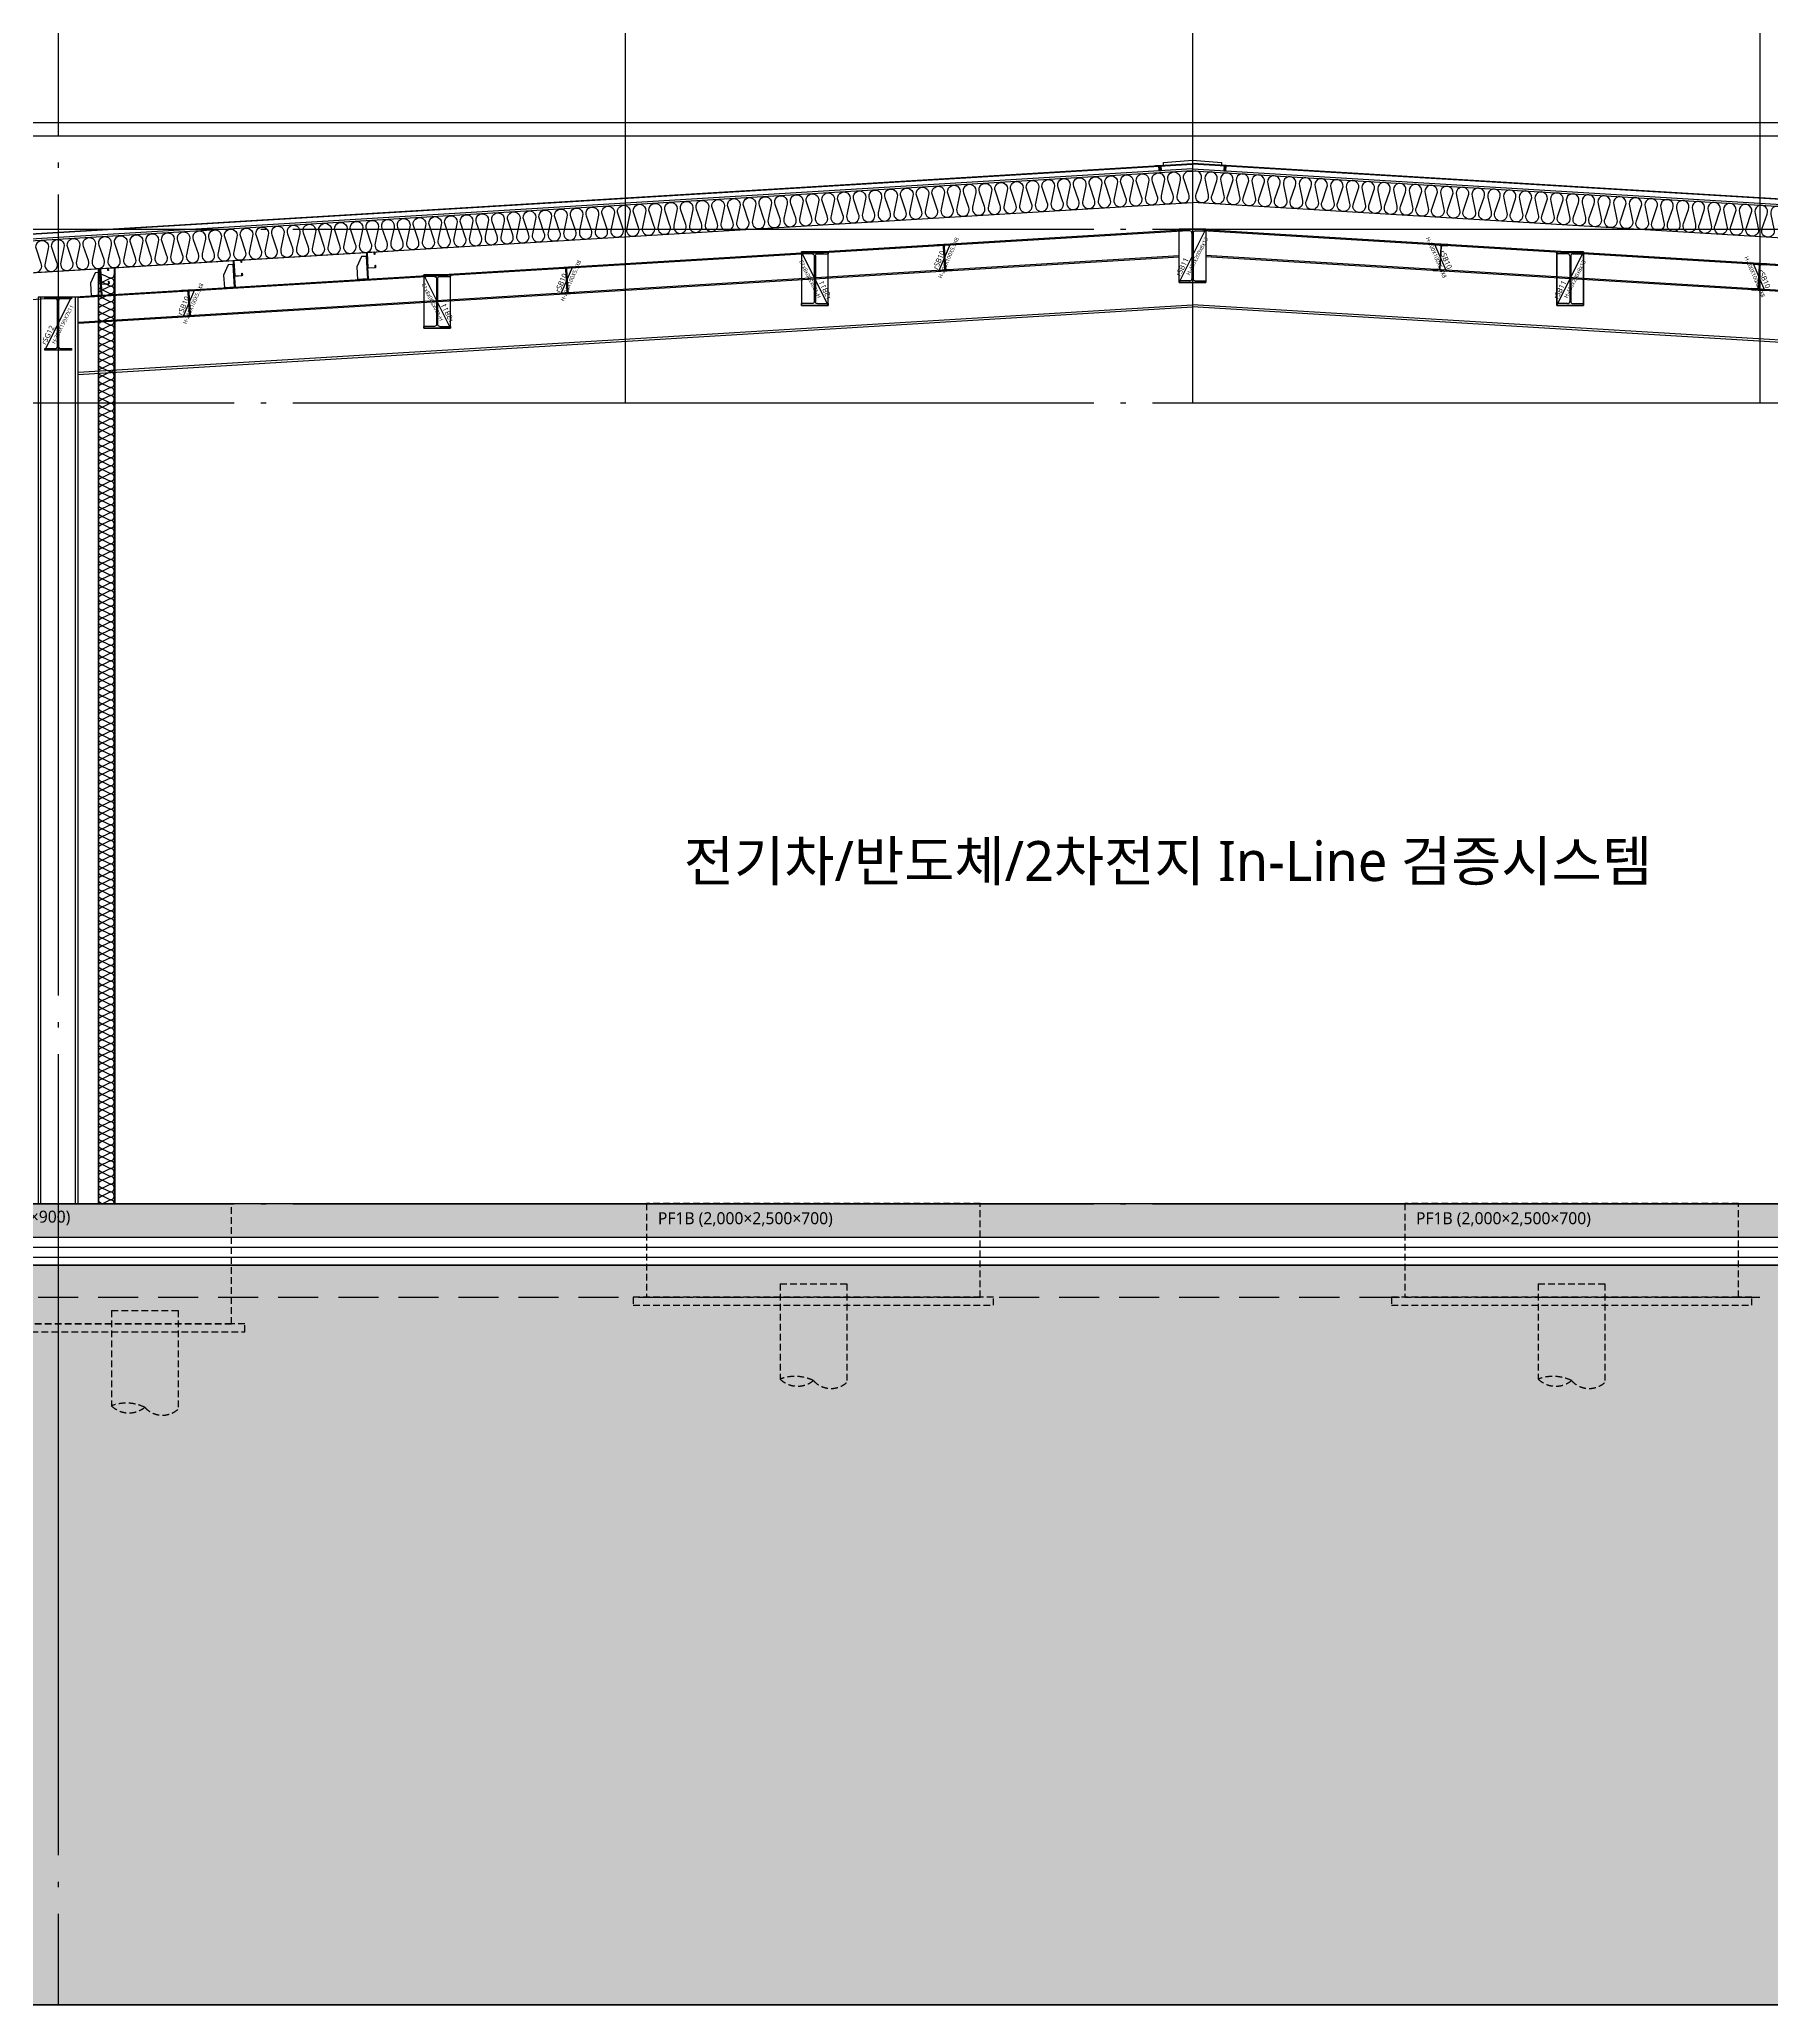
# Model space of a CAD drawing. Header units: millimetres. Extents: x 0 to 672800, y 0 to 118800.
# Drawn here: x 69360 to 82339, y 20444 to 35166 of the extents above; entities that cross this region are included whole.
import ezdxf
from ezdxf.enums import TextEntityAlignment as Align

# ---------------------------------------------------------------- set-up
doc = ezdxf.new("R2010")
doc.units = ezdxf.units.MM
doc.header["$LTSCALE"] = 200
for name, pattern in [('CEN-GAUN', [32.2, 30, -1, 0.2, -1]), ('CONTINOUS', [0]), ('HID1-GAUN', [2.25, 1.5, -0.75]), ('HIDDEN', [0.375, 0.25, -0.125])]:
    doc.linetypes.add(name, pattern=pattern)
doc.layers.get('DEFPOINTS').update_dxf_attribs({"color": 137})
for name, color, linetype in [('0-S-col', 4, 'Continuous'), ('01단열재', 252, 'Continuous'), ('01외벽패널', 3, 'Continuous'), ('09GIRDER', 2, 'Continuous'), ('0파일', 251, 'HIDDEN'), ('4', 4, 'Continuous'), ('5기초', 5, 'HIDDEN'), ('5기초버림콘크리트', 251, 'HIDDEN'), ('5버림콘크리트', 5, 'CONTINOUS'), ('6방수', 6, 'HIDDEN'), ('8ELE', 8, 'Continuous'), ('A-CON', 2, 'Continuous'), ('A-ELE-9', 9, 'Continuous'), ('A-STL4', 4, 'Continuous'), ('CEN', 1, 'CEN-GAUN'), ('ELE-6', 6, 'Continuous'), ('ELE-8', 8, 'Continuous'), ('FUR', 8, 'HIDDEN'), ('HAT-254', 254, 'Continuous'), ('HAT-INS', 252, 'Continuous'), ('Insul', 252, 'Continuous'), ('PANEL', 6, 'Continuous'), ('S-253', 252, 'Continuous'), ('SOL-253', 253, 'Continuous'), ('STEEL-E', 6, 'Continuous'), ('SYP_INSUL', 252, 'Continuous')]:
    doc.layers.add(name, color=color, linetype=linetype)
doc.layers.add('Defpoint', color=125, linetype='Continuous', plot=False)
doc.layers.add('TXT-1', color=137, linetype='Continuous', plot=False)
doc.styles.add('스타일1', font='malgun.ttf')
doc.linetypes.add('INSUL50', pattern='A,0.00254,-2.54,[134,ltypeshp.shx,S=6.25,R=0,X=-2.54,Y=0],-19.92,[134,ltypeshp.shx,S=6.25,R=180,X=2.54,Y=0],-2.54', length=25.00254)
pattern_1 = [(43.674488, (-779.5095, 1312.999), (-4.3850587, 4.5927944), [])]

# ---------------------------------------------------------------- blocks, each defined once
blk = doc.blocks.new('*U291')
at = {"layer": 'HAT-INS'}
for points in [[(0, 0, 0.414214), (0.25, 0.25), (0, 0.75, -1), (0.5, 0.75), (0.25, 0.25, 0.414214), (0.5, 0)], [(0.5, 0, 0.414214), (0.75, 0.25), (0.5, 0.75, -1), (1, 0.75), (0.75, 0.25, 0.414214), (1, 0)], [(1, 0, 0.414214), (1.25, 0.25), (1, 0.75, -1), (1.5, 0.75), (1.25, 0.25, 0.414214), (1.5, 0)], [(1.5, 0, 0.414214), (1.75, 0.25), (1.5, 0.75, -1), (2, 0.75), (1.75, 0.25, 0.414214), (2, 0)], [(2, 0, 0.414214), (2.25, 0.25), (2, 0.75, -1), (2.5, 0.75), (2.25, 0.25, 0.414214), (2.5, 0)], [(2.5, 0, 0.414214), (2.75, 0.25), (2.5, 0.75, -1), (3, 0.75), (2.75, 0.25, 0.414214), (3, 0)], [(3, 0, 0.414214), (3.25, 0.25), (3, 0.75, -1), (3.5, 0.75), (3.25, 0.25, 0.414214), (3.5, 0)], [(3.5, 0, 0.414214), (3.75, 0.25), (3.5, 0.75, -1), (4, 0.75), (3.75, 0.25, 0.414214), (4, 0)], [(4, 0, 0.414214), (4.25, 0.25), (4, 0.75, -1), (4.5, 0.75), (4.25, 0.25, 0.414214), (4.5, 0)], [(4.5, 0, 0.414214), (4.75, 0.25), (4.5, 0.75, -1), (5, 0.75), (4.75, 0.25, 0.414214), (5, 0)], [(5, 0, 0.414214), (5.25, 0.25), (5, 0.75, -1), (5.5, 0.75), (5.25, 0.25, 0.414214), (5.5, 0)], [(5.5, 0, 0.414214), (5.75, 0.25), (5.5, 0.75, -1), (6, 0.75), (5.75, 0.25, 0.414214), (6, 0)], [(6, 0, 0.414214), (6.25, 0.25), (6, 0.75, -1), (6.5, 0.75), (6.25, 0.25, 0.414214), (6.5, 0)], [(6.5, 0, 0.414214), (6.75, 0.25), (6.5, 0.75, -1), (7, 0.75), (6.75, 0.25, 0.414214), (7, 0)], [(7, 0, 0.414214), (7.25, 0.25), (7, 0.75, -1), (7.5, 0.75), (7.25, 0.25, 0.414214), (7.5, 0)], [(7.5, 0, 0.414214), (7.75, 0.25), (7.5, 0.75, -1), (8, 0.75), (7.75, 0.25, 0.414214), (8, 0)], [(8, 0, 0.414214), (8.25, 0.25), (8, 0.75, -1), (8.5, 0.75), (8.25, 0.25, 0.414214), (8.5, 0)], [(8.5, 0, 0.414214), (8.75, 0.25), (8.5, 0.75, -1), (9, 0.75), (8.75, 0.25, 0.414214), (9, 0)], [(9, 0, 0.414214), (9.25, 0.25), (9, 0.75, -1), (9.5, 0.75), (9.25, 0.25, 0.414214), (9.5, 0)], [(9.5, 0, 0.414214), (9.75, 0.25), (9.5, 0.75, -1), (10, 0.75), (9.75, 0.25, 0.414214), (10, 0)], [(10, 0, 0.414214), (10.25, 0.25), (10, 0.75, -1), (10.5, 0.75), (10.25, 0.25, 0.414214), (10.5, 0)], [(10.5, 0, 0.414214), (10.75, 0.25), (10.5, 0.75, -1), (11, 0.75), (10.75, 0.25, 0.414214), (11, 0)], [(11, 0, 0.414214), (11.25, 0.25), (11, 0.75, -1), (11.5, 0.75), (11.25, 0.25, 0.414214), (11.5, 0)], [(11.5, 0, 0.414214), (11.75, 0.25), (11.5, 0.75, -1), (12, 0.75), (11.75, 0.25, 0.414214), (12, 0)], [(12, 0, 0.414214), (12.25, 0.25), (12, 0.75, -1), (12.5, 0.75), (12.25, 0.25, 0.414214), (12.5, 0)], [(12.5, 0, 0.414214), (12.75, 0.25), (12.5, 0.75, -1), (13, 0.75), (12.75, 0.25, 0.414214), (13, 0)], [(13, 0, 0.414214), (13.25, 0.25), (13, 0.75, -1), (13.5, 0.75), (13.25, 0.25, 0.414214), (13.5, 0)], [(13.5, 0, 0.414214), (13.75, 0.25), (13.5, 0.75, -1), (14, 0.75), (13.75, 0.25, 0.414214), (14, 0)], [(14, 0, 0.414214), (14.25, 0.25), (14, 0.75, -1), (14.5, 0.75), (14.25, 0.25, 0.414214), (14.5, 0)], [(14.5, 0, 0.414214), (14.75, 0.25), (14.5, 0.75, -1), (15, 0.75), (14.75, 0.25, 0.414214), (15, 0)], [(15, 0, 0.414214), (15.25, 0.25), (15, 0.75, -1), (15.5, 0.75), (15.25, 0.25, 0.414214), (15.5, 0)], [(15.5, 0, 0.414214), (15.75, 0.25), (15.5, 0.75, -1), (16, 0.75), (15.75, 0.25, 0.414214), (16, 0)], [(16, 0, 0.414214), (16.25, 0.25), (16, 0.75, -1), (16.5, 0.75), (16.25, 0.25, 0.414214), (16.5, 0)], [(16.5, 0, 0.414214), (16.75, 0.25), (16.5, 0.75, -1), (17, 0.75), (16.75, 0.25, 0.414214), (17, 0)], [(17, 0, 0.414214), (17.25, 0.25), (17, 0.75, -1), (17.5, 0.75), (17.25, 0.25, 0.414214), (17.5, 0)], [(17.5, 0, 0.414214), (17.75, 0.25), (17.5, 0.75, -1), (18, 0.75), (17.75, 0.25, 0.414214), (18, 0)], [(18, 0, 0.414214), (18.25, 0.25), (18, 0.75, -1), (18.5, 0.75), (18.25, 0.25, 0.414214), (18.5, 0)], [(18.5, 0, 0.414214), (18.75, 0.25), (18.5, 0.75, -1), (19, 0.75), (18.75, 0.25, 0.414214), (19, 0)], [(19, 0, 0.414214), (19.25, 0.25), (19, 0.75, -1), (19.5, 0.75), (19.25, 0.25, 0.414214), (19.5, 0)], [(19.5, 0, 0.414214), (19.75, 0.25), (19.5, 0.75, -1), (20, 0.75), (19.75, 0.25, 0.414214), (20, 0)], [(20, 0, 0.414214), (20.25, 0.25), (20, 0.75, -1), (20.5, 0.75), (20.25, 0.25, 0.414214), (20.5, 0)], [(20.5, 0, 0.414214), (20.75, 0.25), (20.5, 0.75, -1), (21, 0.75), (20.75, 0.25, 0.414214), (21, 0)], [(21, 0, 0.414214), (21.25, 0.25), (21, 0.75, -1), (21.5, 0.75), (21.25, 0.25, 0.414214), (21.5, 0)], [(21.5, 0, 0.414214), (21.75, 0.25), (21.5, 0.75, -1), (22, 0.75), (21.75, 0.25, 0.414214), (22, 0)], [(22, 0, 0.414214), (22.25, 0.25), (22, 0.75, -1), (22.5, 0.75), (22.25, 0.25, 0.414214), (22.5, 0)], [(22.5, 0, 0.414214), (22.75, 0.25), (22.5, 0.75, -1), (23, 0.75), (22.75, 0.25, 0.414214), (23, 0)], [(23, 0, 0.414214), (23.25, 0.25), (23, 0.75, -1), (23.5, 0.75), (23.25, 0.25, 0.414214), (23.5, 0)], [(23.5, 0, 0.414214), (23.75, 0.25), (23.5, 0.75, -1), (24, 0.75), (23.75, 0.25, 0.414214), (24, 0)], [(24, 0, 0.414214), (24.25, 0.25), (24, 0.75, -1), (24.5, 0.75), (24.25, 0.25, 0.414214), (24.5, 0)], [(24.5, 0, 0.414214), (24.75, 0.25), (24.5, 0.75, -1), (25, 0.75), (24.75, 0.25, 0.414214), (25, 0)], [(25, 0, 0.414214), (25.25, 0.25), (25, 0.75, -1), (25.5, 0.75), (25.25, 0.25, 0.414214), (25.5, 0)], [(25.5, 0, 0.414214), (25.75, 0.25), (25.5, 0.75, -1), (26, 0.75), (25.75, 0.25, 0.414214), (26, 0)], [(26, 0, 0.414214), (26.25, 0.25), (26, 0.75, -1), (26.5, 0.75), (26.25, 0.25, 0.414214), (26.5, 0)], [(26.5, 0, 0.414214), (26.75, 0.25), (26.5, 0.75, -1), (27, 0.75), (26.75, 0.25, 0.414214), (27, 0)], [(27, 0, 0.414214), (27.25, 0.25), (27, 0.75, -1), (27.5, 0.75), (27.25, 0.25, 0.414214), (27.5, 0)], [(27.5, 0, 0.414214), (27.75, 0.25), (27.5, 0.75, -1), (28, 0.75), (27.75, 0.25, 0.414214), (28, 0)], [(28, 0, 0.414214), (28.25, 0.25), (28, 0.75, -1), (28.5, 0.75), (28.25, 0.25, 0.414214), (28.5, 0)], [(28.5, 0, 0.414214), (28.75, 0.25), (28.5, 0.75, -1), (29, 0.75), (28.75, 0.25, 0.414214), (29, 0)], [(29, 0, 0.414214), (29.25, 0.25), (29, 0.75, -1), (29.5, 0.75), (29.25, 0.25, 0.414214), (29.5, 0)], [(29.5, 0, 0.414214), (29.75, 0.25), (29.5, 0.75, -1), (30, 0.75), (29.75, 0.25, 0.414214), (30, 0)], [(30, 0, 0.414214), (30.25, 0.25), (30, 0.75, -1), (30.5, 0.75), (30.25, 0.25, 0.414214), (30.5, 0)], [(30.5, 0, 0.414214), (30.75, 0.25), (30.5, 0.75, -1), (31, 0.75), (30.75, 0.25, 0.414214), (31, 0)], [(31, 0, 0.414214), (31.25, 0.25), (31, 0.75, -1), (31.5, 0.75), (31.25, 0.25, 0.414214), (31.5, 0)], [(31.5, 0, 0.414214), (31.75, 0.25), (31.5, 0.75, -1), (32, 0.75), (31.75, 0.25, 0.414214), (32, 0)], [(32, 0, 0.414214), (32.25, 0.25), (32, 0.75, -1), (32.5, 0.75), (32.25, 0.25, 0.414214), (32.5, 0)], [(32.5, 0, 0.414214), (32.75, 0.25), (32.5, 0.75, -1), (33, 0.75), (32.75, 0.25, 0.414214), (33, 0)], [(33, 0, 0.414214), (33.25, 0.25), (33, 0.75, -1), (33.5, 0.75), (33.25, 0.25, 0.414214), (33.5, 0)], [(33.5, 0, 0.414214), (33.75, 0.25), (33.5, 0.75, -1), (34, 0.75), (33.75, 0.25, 0.414214), (34, 0)], [(34, 0, 0.414214), (34.25, 0.25), (34, 0.75, -1), (34.5, 0.75), (34.25, 0.25, 0.414214), (34.5, 0)], [(34.5, 0, 0.414214), (34.75, 0.25), (34.5, 0.75, -1), (35, 0.75), (34.75, 0.25, 0.414214), (35, 0)], [(35, 0, 0.414214), (35.25, 0.25), (35, 0.75, -1), (35.5, 0.75), (35.25, 0.25, 0.414214), (35.5, 0)], [(35.5, 0, 0.414214), (35.75, 0.25), (35.5, 0.75, -1), (36, 0.75), (35.75, 0.25, 0.414214), (36, 0)], [(36, 0, 0.414214), (36.25, 0.25), (36, 0.75, -1), (36.5, 0.75), (36.25, 0.25, 0.414214), (36.5, 0)], [(36.5, 0, 0.414214), (36.75, 0.25), (36.5, 0.75, -1), (37, 0.75), (36.75, 0.25, 0.414214), (37, 0)], [(37, 0, 0.414214), (37.25, 0.25), (37, 0.75, -1), (37.5, 0.75), (37.25, 0.25, 0.414214), (37.5, 0)], [(37.5, 0, 0.414214), (37.75, 0.25), (37.5, 0.75, -1), (38, 0.75), (37.75, 0.25, 0.414214), (38, 0)], [(38, 0, 0.414214), (38.25, 0.25), (38, 0.75, -1), (38.5, 0.75), (38.25, 0.25, 0.414214), (38.5, 0)], [(38.5, 0, 0.414214), (38.75, 0.25), (38.5, 0.75, -1), (39, 0.75), (38.75, 0.25, 0.414214), (39, 0)], [(39, 0, 0.414214), (39.25, 0.25), (39, 0.75, -1), (39.5, 0.75), (39.25, 0.25, 0.414214), (39.5, 0)], [(39.5, 0, 0.414214), (39.75, 0.25), (39.5, 0.75, -1), (40, 0.75), (39.75, 0.25, 0.414214), (40, 0)], [(40, 0, 0.414214), (40.25, 0.25), (40, 0.75, -1), (40.5, 0.75), (40.25, 0.25, 0.414214), (40.5, 0)], [(40.5, 0, 0.414214), (40.75, 0.25), (40.5, 0.75, -1), (41, 0.75), (40.75, 0.25, 0.414214), (41, 0)], [(41, 0, 0.414214), (41.25, 0.25), (41, 0.75, -1), (41.5, 0.75), (41.25, 0.25, 0.414214), (41.5, 0)], [(41.5, 0, 0.414214), (41.75, 0.25), (41.5, 0.75, -1), (42, 0.75), (41.75, 0.25, 0.414214), (42, 0)], [(42, 0, 0.414214), (42.25, 0.25), (42, 0.75, -1), (42.5, 0.75), (42.25, 0.25, 0.414214), (42.5, 0)], [(42.5, 0, 0.414214), (42.75, 0.25), (42.5, 0.75, -1), (43, 0.75), (42.75, 0.25, 0.414214), (43, 0)], [(43, 0, 0.414214), (43.25, 0.25), (43, 0.75, -1), (43.5, 0.75), (43.25, 0.25, 0.414214), (43.5, 0)], [(43.5, 0, 0.414214), (43.75, 0.25), (43.5, 0.75, -1), (44, 0.75), (43.75, 0.25, 0.414214), (44, 0)], [(44, 0, 0.414214), (44.25, 0.25), (44, 0.75, -1), (44.5, 0.75), (44.25, 0.25, 0.414214), (44.5, 0)], [(44.5, 0, 0.414214), (44.75, 0.25), (44.5, 0.75, -1), (45, 0.75), (44.75, 0.25, 0.414214), (45, 0)], [(45, 0, 0.414214), (45.25, 0.25), (45, 0.75, -1), (45.5, 0.75), (45.25, 0.25, 0.414214), (45.5, 0)], [(45.5, 0, 0.414214), (45.75, 0.25), (45.5, 0.75, -1), (46, 0.75), (45.75, 0.25, 0.414214), (46, 0)], [(46, 0, 0.414214), (46.25, 0.25), (46, 0.75, -1), (46.5, 0.75), (46.25, 0.25, 0.414214), (46.5, 0)], [(46.5, 0, 0.414214), (46.75, 0.25), (46.5, 0.75, -1), (47, 0.75), (46.75, 0.25, 0.414214), (47, 0)], [(47, 0, 0.414214), (47.25, 0.25), (47, 0.75, -1), (47.5, 0.75), (47.25, 0.25, 0.414214), (47.5, 0)], [(47.5, 0, 0.414214), (47.75, 0.25), (47.5, 0.75, -1), (48, 0.75), (47.75, 0.25, 0.414214), (48, 0)], [(48, 0, 0.414214), (48.25, 0.25), (48, 0.75, -1), (48.5, 0.75), (48.25, 0.25, 0.414214), (48.5, 0)], [(48.5, 0, 0.414214), (48.75, 0.25), (48.5, 0.75, -1), (49, 0.75), (48.75, 0.25, 0.414214), (49, 0)], [(49, 0, 0.414214), (49.25, 0.25), (49, 0.75, -1), (49.5, 0.75), (49.25, 0.25, 0.414214), (49.5, 0)], [(49.5, 0, 0.414214), (49.75, 0.25), (49.5, 0.75, -1), (50, 0.75), (49.75, 0.25, 0.414214), (50, 0)], [(50, 0, 0.414214), (50.25, 0.25), (50, 0.75, -1), (50.5, 0.75), (50.25, 0.25, 0.414214), (50.5, 0)], [(50.5, 0, 0.414214), (50.75, 0.25), (50.5, 0.75, -1), (51, 0.75), (50.75, 0.25, 0.414214), (51, 0)], [(51, 0, 0.414214), (51.25, 0.25), (51, 0.75, -1), (51.5, 0.75), (51.25, 0.25, 0.414214), (51.5, 0)], [(51.5, 0, 0.414214), (51.75, 0.25), (51.5, 0.75, -1), (52, 0.75), (51.75, 0.25, 0.414214), (52, 0)], [(52, 0, 0.414214), (52.25, 0.25), (52, 0.75, -1), (52.5, 0.75), (52.25, 0.25, 0.414214), (52.5, 0)], [(52.5, 0, 0.414214), (52.75, 0.25), (52.5, 0.75, -1), (53, 0.75), (52.75, 0.25, 0.414214), (53, 0)], [(53, 0, 0.414214), (53.25, 0.25), (53, 0.75, -1), (53.5, 0.75), (53.25, 0.25, 0.414214), (53.5, 0)], [(53.5, 0, 0.414214), (53.75, 0.25), (53.5, 0.75, -1), (54, 0.75), (53.75, 0.25, 0.414214), (54, 0)], [(54, 0, 0.414214), (54.25, 0.25), (54, 0.75, -1), (54.5, 0.75), (54.25, 0.25, 0.414214), (54.5, 0)], [(54.5, 0, 0.414214), (54.75, 0.25), (54.5, 0.75, -1), (55, 0.75), (54.75, 0.25, 0.414214), (55, 0)], [(55, 0, 0.414214), (55.25, 0.25), (55, 0.75, -1), (55.5, 0.75), (55.25, 0.25, 0.414214), (55.5, 0)], [(55.5, 0, 0.414214), (55.75, 0.25), (55.5, 0.75, -1), (56, 0.75), (55.75, 0.25, 0.414214), (56, 0)], [(56, 0, 0.414214), (56.25, 0.25), (56, 0.75, -1), (56.5, 0.75), (56.25, 0.25, 0.414214), (56.5, 0)], [(56.5, 0, 0.414214), (56.75, 0.25), (56.5, 0.75, -1), (57, 0.75), (56.75, 0.25, 0.414214), (57, 0)], [(57, 0, 0.414214), (57.25, 0.25), (57, 0.75, -1), (57.5, 0.75), (57.25, 0.25, 0.414214), (57.5, 0)], [(57.5, 0, 0.414214), (57.75, 0.25), (57.5, 0.75, -1), (58, 0.75), (57.75, 0.25, 0.414214), (58, 0)], [(58, 0, 0.414214), (58.25, 0.25), (58, 0.75, -1), (58.5, 0.75), (58.25, 0.25, 0.414214), (58.5, 0)], [(58.5, 0, 0.414214), (58.75, 0.25), (58.5, 0.75, -1), (59, 0.75), (58.75, 0.25, 0.414214), (59, 0)], [(59, 0, 0.414214), (59.25, 0.25), (59, 0.75, -1), (59.5, 0.75), (59.25, 0.25, 0.414214), (59.5, 0)]]:
    blk.add_lwpolyline(points, format="xyb", dxfattribs=at)
blk = doc.blocks.new('PURLIN-120x60')
at = {"layer": 'A-ELE-9', "linetype": 'ByBlock'}
for p, q in [((-40, 170), (-80, 95)), ((-6, 170), (-40, 170)), ((-6, 170), (-6, 0)), ((0, 170), (0, 0)), ((-80, 95), (-80, 0)), ((0, 0), (-80, 0))]:
    blk.add_line(p, q, dxfattribs=at)
at = {"layer": 'A-ELE-9'}
blk.add_line((0, 170), (-6, 170), dxfattribs=at)
at = {"layer": 'A-STL4'}
blk.add_lwpolyline([(57, 100), (60, 100), (60, 85, -0.414214), (55, 80), (5, 80, -0.414214), (0, 85), (0, 195, -0.414214), (5, 200), (55, 200, -0.414214), (60, 195), (60, 180), (57, 180), (57, 194, 0.414214), (54, 197), (6, 197, 0.414214), (3, 194), (3, 86, 0.414214), (6, 83), (54, 83, 0.414214), (57, 86)], format="xyb", close=True, dxfattribs=at)
blk = doc.blocks.new('stud-12')
at = {"layer": 'ELE-8'}
for p, q in [((29754, 200), (14795, 200)), ((29647, 0), (14807, 0))]:
    blk.add_line(p, q, dxfattribs=at)
at = {"xscale": -0.9999999999999999, "rotation": 359.9999999996471}
for p in [(15000, 0), (16000, 0), (17000, 0)]:
    blk.add_blockref('PURLIN-120x60', p, dxfattribs=at)
blk = doc.blocks.new('SG-rSG12')
at = {"layer": '09GIRDER'}
blk.add_lwpolyline([(-100, -396), (-100, -385), (-20, -385, 0.414214), (-4, -369), (-4, -27, 0.414214), (-20, -11), (-100, -11), (-100, 0), (100, 0), (100, -11), (20, -11, 0.414214), (4, -27), (4, -369, 0.414214), (20, -385), (100, -385), (100, -396)], format="xyb", close=True, dxfattribs=at)
at = {"layer": 'DEFPOINTS'}
blk.add_line((-100, -396), (100, 0), dxfattribs=at)
at = {"layer": 'DEFPOINTS', "style": '스타일1'}
for s, height, p in [('H-396X199X7X11', 30, (35, -203)), ('rSG12', 40, (-77, -283, 0))]:
    blk.add_text(s, height=height, rotation=63.3193, dxfattribs=at).set_placement(p, align=Align.MIDDLE_CENTER)
blk = doc.blocks.new('*U463')
for p, q in [((80, 387), (0, 387)), ((96, 371), (96, 29)), ((104, 371), (104, 29)), ((120, 387), (200, 387)), ((80, 13), (0, 13)), ((120, 13), (200, 13))]:
    blk.add_line(p, q)
for points in [[(200, 387), (200, 400), (0, 400), (0, 387)], [(0, 13), (0, 0), (200, 0), (200, 13)]]:
    blk.add_lwpolyline(points)
for centre, start, end in [((80, 371), 0, 90), ((120, 371), 90, 180), ((80, 29), 270, 0), ((120, 29), 180, 270)]:
    blk.add_arc(centre, 16, start, end)
blk = doc.blocks.new('SG-rSB11')
at = {"layer": 'DEFPOINTS'}
blk.add_line((-100, -400), (100, 0), dxfattribs=at)
blk.add_lwpolyline([(-100, 0), (100, 0), (100, -400), (-100, -400)], close=True, dxfattribs=at)
at = {"layer": '09GIRDER'}
blk.add_blockref('*U463', (-100, -400), dxfattribs=at)
at = {"layer": 'DEFPOINTS', "style": '스타일1'}
for s, height, p in [('H-400x200x8x13', 30, (35, -203)), ('rSB11', 40, (-77, -283, 0))]:
    blk.add_text(s, height=height, rotation=63.3193, dxfattribs=at).set_placement(p, align=Align.MIDDLE_CENTER)
blk = doc.blocks.new('pile(500)-section')
at = {"layer": '0파일'}
for p, q in [((-250, 0), (-250, -714)), ((-250, 0), (250, 0)), ((250, 0), (250, -739))]:
    blk.add_line(p, q, dxfattribs=at)
for points in [[(-250, -714, -0.201908), (0, -725, 0.417045), (250, -739)], [(-250, -714, 0.379922), (0, -725)]]:
    blk.add_lwpolyline(points, format="xyb", dxfattribs=at)
blk = doc.blocks.new('PF1B 2')
at = {"layer": '5기초'}
blk.add_lwpolyline([(43124, 62969), (43124, 62269), (45624, 62269), (45624, 62969)], close=True, dxfattribs=at)
at = {"layer": '5기초버림콘크리트'}
blk.add_lwpolyline([(45624, 62269), (43024, 62269), (43024, 62209), (45724, 62209), (45724, 62269), (45624, 62269)], dxfattribs=at)
at = {"layer": '0파일'}
blk.add_blockref('pile(500)-section', (44374, 62369), dxfattribs=at)
at = {"layer": 'DEFPOINTS', "style": '스타일1'}
blk.add_text('PF1B (2,000×2,500×700)', height=90, dxfattribs=at).set_placement((43864, 62860), align=Align.MIDDLE_CENTER)
blk = doc.blocks.new('S-PF2A-S2')
at = {"layer": '5기초'}
blk.add_lwpolyline([(-1300, -900), (1300, -900), (1300, 0), (-1300, 0)], close=True, dxfattribs=at)
at = {"layer": '5기초버림콘크리트'}
blk.add_lwpolyline([(1300, -900), (-1400, -900), (-1400, -960), (1400, -960), (1400, -900), (1300, -900)], dxfattribs=at)
at = {"layer": '0파일'}
for p in [(-650, -800), (650, -800)]:
    blk.add_blockref('pile(500)-section', p, dxfattribs=at)
at = {"layer": 'DEFPOINTS', "style": '스타일1'}
blk.add_text('PF2A (2,000×2,600×900)', height=90, dxfattribs=at).set_placement((-1217, -97), align=Align.MIDDLE_LEFT)

msp = doc.modelspace()

# ---------------------------------------------------------------- hatches: boundary and pattern name
at = {"layer": '6방수'}
h = msp.add_hatch(dxfattribs=at)
h.set_pattern_fill('ANSI31', color=8, scale=2, angle=-1.32551)
h.set_pattern_definition(pattern_1)
h.paths.add_polyline_path([(77746.8, 34219.2), (77763.6, 34220.2), (77766.1, 34180.3), (77749.3, 34179.3)])
h = msp.add_hatch(dxfattribs=at)
h.set_pattern_fill('ANSI31', color=8, scale=2, angle=-1.32551)
h.set_pattern_definition(pattern_1)
h.paths.add_polyline_path([(78253.2, 34219.2), (78236.4, 34220.2), (78233.9, 34180.3), (78250.7, 34179.3)])
at = {"layer": 'HAT-254'}
h = msp.add_hatch(color=256, dxfattribs=at)
h.dxf.hatch_style = 1
h.paths.add_polyline_path([(99800, 26193.6), (99800, 26443.6), (56065, 26443.6), (56065, 26193.6), (56200, 26193.6), (56200, 25743.6), (56600, 25743.6), (56600, 26193.6), (99400, 26193.6), (99400, 25743.6), (99800, 25743.6)])
at = {"layer": 'SOL-253'}
h = msp.add_hatch(color=256, dxfattribs=at)
h.dxf.hatch_style = 1
h.paths.add_polyline_path([(110500, 26243.6), (100500, 26243.6), (100500, 25543.6), (100550, 25543.6), (100550, 25393.6), (99750, 25393.4), (99750, 25533.6), (99250, 25533.6), (99150, 25533.6), (99150, 25593.6), (99250, 25593.6), (99250, 25983.6), (56750, 25983.6), (56750, 25593.6), (56850, 25593.6), (56850, 25533.6), (56250, 25533.6), (56250, 25493.6), (55450, 25493.6), (55450, 25643.6), (55500, 25643.6), (55500, 26343.6), (53265, 26343.6), (53265, 26093.6), (53315, 26093.6), (53315, 25843.6), (53015, 25843.6), (53015, 26093.6), (53065, 26093.6), (53065, 26243.6), (45500, 26243.6), (45500, 20443.6), (110500, 20443.6)])

# ---------------------------------------------------------------- linework, layer by layer
at = {"layer": '0-S-col', "color": 8}
for p, q in [((69650, 33230.7), (77925, 33731.1)), ((86350, 33230.7), (78075, 33731.1)), ((69650, 33046.4), (77900, 33545.2)), ((69650, 33038.4), (77900, 33537.2)), ((86350, 33046.4), (78100, 33545.2)), ((86350, 33038.4), (78100, 33537.2)), ((69650, 32672.7), (78000, 33177.6)), ((86350, 32672.7), (78000, 33177.6))]:
    msp.add_line(p, q, dxfattribs=at)
for points in [[(77900, 33743.6), (78100, 33743.6), (78100, 33343.6), (77900, 33343.6)], [(69350, 26443.6), (69650, 26443.6), (69650, 33233.6), (69350, 33233.6)], [(69369, 26443.6), (69631, 26443.6), (69631, 33233.6), (69369, 33233.6)]]:
    msp.add_lwpolyline(points, close=True, dxfattribs=at)
at = {"layer": '01단열재', "linetype": 'INSUL50', "ltscale": 0.015}
msp.add_lwpolyline([(56600, 26118.6), (99400, 26118.6)], dxfattribs=at)
at = {"layer": '01외벽패널'}
for points in [[(78000, 34180.4), (57071.1, 32915), (57085.3, 32679.4), (78000, 33944)], [(78000, 34180.4), (98928.9, 32915), (98914.7, 32679.4), (78000, 33944)]]:
    msp.add_lwpolyline(points, dxfattribs=at)
at = {"layer": '4'}
msp.add_lwpolyline([(77731.5, 34218.3), (77723.6, 34217.8), (77723.4, 34220.3), (77783.3, 34223.9), (77782.2, 34242.3), (78000, 34260.5), (78217.8, 34242.3), (78216.7, 34223.9), (78276.6, 34220.3), (78276.4, 34217.8), (78268.5, 34218.3)], dxfattribs=at)
at = {"layer": '5버림콘크리트'}
msp.add_lwpolyline([(99250, 25983.6), (56750, 25983.6), (56750, 26043.6), (99249.5, 26043.6), (99249.5, 25983.6)], dxfattribs=at)
at = {"layer": '6방수', "color": 8}
for points in [[(77746.8, 34219.2), (77763.6, 34220.2), (77766.1, 34180.3), (77749.3, 34179.3)], [(78253.2, 34219.2), (78236.4, 34220.2), (78233.9, 34180.3), (78250.7, 34179.3)]]:
    msp.add_lwpolyline(points, close=True, dxfattribs=at)
at = {"layer": '8ELE'}
for p, q in [((56035, 34543.6), (99965, 34543.6)), ((56580, 34443.6), (99355, 34443.6))]:
    msp.add_line(p, q, dxfattribs=at)
at = {"layer": 'A-CON'}
msp.add_lwpolyline([(99800, 26193.6), (99800, 26443.6), (56065, 26443.6), (56065, 26193.6), (56200, 26193.6), (56200, 25743.6), (56600, 25743.6), (56600, 26193.6), (99400, 26193.6), (99400, 25743.6), (99800, 25743.6), (99800, 26193.6)], close=True, dxfattribs=at)
at = {"layer": 'CEN'}
for p, q in [((69500, 40443.6), (69500, 20443.6)), ((45500, 34543.6), (110500, 34543.6)), ((45500, 33743.6), (110500, 33743.6)), ((45500, 32443.6), (110500, 32443.6)), ((45500, 26443.6), (110500, 26443.6))]:
    msp.add_line(p, q, dxfattribs=at)
at = {"layer": 'Defpoint'}
for p, q in [((73750, 40443.6), (73750, 32443.6)), ((78000, 40443.6), (78000, 32443.6)), ((82250, 40443.6), (82250, 32443.6))]:
    msp.add_line(p, q, dxfattribs=at)
at = {"layer": 'DEFPOINTS'}
for p, q in [((76098.1, 33428.3), (76185.9, 33633.9)), ((79901.9, 33428.3), (79814.1, 33633.9)), ((73268.1, 33257.2), (73355.9, 33462.8)), ((82287.8, 33284), (82200.1, 33489.7)), ((70438.1, 33086), (70525.9, 33291.7))]:
    msp.add_line(p, q, dxfattribs=at)
msp.add_lwpolyline([(45500, 40443.6), (45500, 20443.6), (110500, 20443.6), (110500, 40443.6)], close=True, dxfattribs=at)
for points in [[(76098.1, 33428.3), (76097.6, 33436.3), (76133.8, 33438.4, 0.4142136), (76144.1, 33450.1), (76134.4, 33611.8, 0.4142136), (76122.7, 33622.1), (76086.5, 33619.9), (76086.1, 33627.9), (76185.9, 33633.9), (76186.4, 33626), (76150.2, 33623.8, 0.4142136), (76139.9, 33612.1), (76149.6, 33450.4, 0.4142136), (76161.3, 33440.1), (76197.5, 33442.3), (76197.9, 33434.3)], [(79901.9, 33428.3), (79902.4, 33436.3), (79866.2, 33438.4, -0.4142136), (79855.9, 33450.1), (79865.6, 33611.8, -0.4142136), (79877.3, 33622.1), (79913.5, 33619.9), (79913.9, 33627.9), (79814.1, 33633.9), (79813.6, 33626), (79849.8, 33623.8, -0.4142136), (79860.1, 33612.1), (79850.4, 33450.4, -0.4142136), (79838.7, 33440.1), (79802.5, 33442.3), (79802.1, 33434.3)], [(73268.1, 33257.2), (73267.6, 33265.1), (73303.8, 33267.3, 0.4142136), (73314.1, 33279), (73304.4, 33440.7, 0.4142136), (73292.7, 33451), (73256.5, 33448.8), (73256.1, 33456.8), (73355.9, 33462.8), (73356.4, 33454.8), (73320.2, 33452.7, 0.4142136), (73309.9, 33441), (73319.6, 33279.3, 0.4142136), (73331.3, 33269), (73367.5, 33271.2), (73367.9, 33263.2)], [(82287.8, 33284), (82288.3, 33292), (82252.1, 33294.2, -0.4142136), (82241.8, 33305.8), (82251.6, 33467.5, -0.4142136), (82263.2, 33477.8), (82299.4, 33475.7), (82299.9, 33483.6), (82200.1, 33489.7), (82199.6, 33481.7), (82235.8, 33479.5, -0.4142136), (82246.1, 33467.9), (82236.3, 33306.2, -0.4142136), (82224.7, 33295.8), (82188.5, 33298), (82188, 33290)], [(70438.1, 33086), (70437.6, 33094), (70473.8, 33096.2, 0.4142136), (70484.1, 33107.9), (70474.4, 33269.6, 0.4142136), (70462.7, 33279.9), (70426.5, 33277.7), (70426.1, 33285.7), (70525.9, 33291.7), (70526.4, 33283.7), (70490.2, 33281.5, 0.4142136), (70479.9, 33269.9), (70489.6, 33108.2, 0.4142136), (70501.3, 33097.9), (70537.5, 33100.1), (70537.9, 33092.1)]]:
    msp.add_lwpolyline(points, format="xyb", close=True, dxfattribs=at)
at = {"layer": 'ELE-6'}
for points in [[(78000, 34194.5), (56918.4, 32919.8), (56916.1, 32959.7), (78000, 34234.5)], [(78000, 34194.5), (99081.6, 32919.8), (99083.9, 32959.7), (78000, 34234.5)], [(69800, 33448.2), (69800, 26443.6)], [(69925, 33455.7), (69925, 26443.6)]]:
    msp.add_lwpolyline(points, dxfattribs=at)
at = {"layer": 'FUR', "linetype": 'HID1-GAUN'}
msp.add_line((56750, 25743.6), (99400, 25743.6), dxfattribs=at)
at = {"layer": 'HAT-INS'}
for points in [[(69804, 33448.2), (69804, 26443.6)], [(69921, 33455.7), (69921, 26443.6)]]:
    msp.add_lwpolyline(points, dxfattribs=at)
at = {"layer": 'Insul'}
for points in [[(69333.3, 33420, 0.5248557), (69373.5, 33486.5), (69337.8, 33592.6, -1.4491979), (69425.9, 33597.9), (69403.2, 33488.3, 0.5248557), (69451.1, 33427.1, 0.5248557), (69491.3, 33493.6), (69455.6, 33599.7, -1.4491979), (69543.7, 33605), (69521, 33495.4, 0.5248557), (69568.9, 33434.2, 0.5248557), (69609.1, 33500.7), (69573.3, 33606.8, -1.4491979), (69661.4, 33612.2), (69638.8, 33502.5, 0.5248557), (69686.7, 33441.3, 0.5248557), (69726.9, 33507.8), (69691.1, 33614, -1.4491979), (69779.2, 33619.3), (69756.5, 33509.6, 0.5248557), (69804.5, 33448.5, 0.5248557), (69844.6, 33515), (69808.9, 33621.1, -1.4491979), (69897, 33626.4), (69874.3, 33516.8, 0.5248557), (69922.2, 33455.6, 0.5248557), (69962.4, 33522.1), (69926.7, 33628.2, -1.4491979), (70014.8, 33633.5), (69992.1, 33523.9, 0.5248557), (70040, 33462.7, 0.5248557), (70080.2, 33529.2), (70044.5, 33635.3, -1.4491979), (70132.6, 33640.7), (70109.9, 33531, 0.5248557), (70157.8, 33469.8, 0.5248557), (70198, 33536.3), (70162.3, 33642.5, -1.4491979), (70250.4, 33647.8), (70227.7, 33538.1, 0.5248557), (70275.6, 33476.9, 0.5248557), (70315.8, 33543.4), (70280, 33649.6, -1.4491979), (70368.2, 33654.9), (70345.5, 33545.2, 0.5248557), (70393.4, 33484.1, 0.5248557), (70433.6, 33550.6), (70397.8, 33656.7, -1.4491979), (70485.9, 33662), (70463.2, 33552.4, 0.5248557), (70511.2, 33491.2, 0.5248557), (70551.4, 33557.7), (70515.6, 33663.8, -1.4491979), (70603.7, 33669.1), (70581, 33559.5, 0.5248557), (70628.9, 33498.3, 0.5248557), (70669.1, 33564.8), (70633.4, 33670.9, -1.4491979), (70721.5, 33676.3), (70698.8, 33566.6, 0.5248557), (70746.7, 33505.4, 0.5248557), (70786.9, 33571.9), (70751.2, 33678.1, -1.4491979), (70839.3, 33683.4), (70816.6, 33573.7, 0.5248557), (70864.5, 33512.6, 0.5248557), (70904.7, 33579.1), (70869, 33685.2, -1.4491979), (70957.1, 33690.5), (70934.4, 33580.9, 0.5248557), (70982.3, 33519.7, 0.5248557), (71022.5, 33586.2), (70986.8, 33692.3, -1.4491979), (71074.9, 33697.6), (71052.2, 33588, 0.5248557), (71100.1, 33526.8, 0.5248557), (71140.3, 33593.3), (71104.5, 33699.4, -1.4491979), (71192.6, 33704.8), (71170, 33595.1, 0.5248557), (71217.9, 33533.9, 0.5248557), (71258.1, 33600.4), (71222.3, 33706.5, -1.4491979), (71310.4, 33711.9), (71287.7, 33602.2, 0.5248557), (71335.7, 33541, 0.5248557), (71375.8, 33607.5), (71340.1, 33713.7, -1.4491979), (71428.2, 33719), (71405.5, 33609.3, 0.5248557), (71453.4, 33548.2, 0.5248557), (71493.6, 33614.7), (71457.9, 33720.8, -1.4491979), (71546, 33726.1), (71523.3, 33616.5, 0.5248557), (71571.2, 33555.3, 0.5248557), (71611.4, 33621.8), (71575.7, 33727.9, -1.4491979), (71663.8, 33733.2), (71641.1, 33623.6, 0.5248557), (71689, 33562.4, 0.5248557), (71729.2, 33628.9), (71693.5, 33735, -1.4491979), (71781.6, 33740.4), (71758.9, 33630.7, 0.5248557), (71806.8, 33569.5, 0.5248557), (71847, 33636), (71811.3, 33742.2, -1.4491979), (71899.4, 33747.5), (71876.7, 33637.8, 0.5248557), (71924.6, 33576.7, 0.5248557), (71964.8, 33643.2), (71929, 33749.3, -1.4491979), (72017.1, 33754.6), (71994.5, 33644.9, 0.5248557), (72042.4, 33583.8, 0.5248557), (72082.6, 33650.3), (72046.8, 33756.4, -1.4491979), (72134.9, 33761.7), (72112.2, 33652.1, 0.5248557), (72160.1, 33590.9, 0.5248557), (72200.3, 33657.4), (72164.6, 33763.5, -1.4491979), (72252.7, 33768.9), (72230, 33659.2, 0.5248557), (72277.9, 33598, 0.5248557), (72318.1, 33664.5), (72282.4, 33770.6, -1.4491979), (72370.5, 33776), (72347.8, 33666.3, 0.5248557), (72395.7, 33605.1, 0.5248557), (72435.9, 33671.6), (72400.2, 33777.8, -1.4491979), (72488.3, 33783.1), (72465.6, 33673.4, 0.5248557), (72513.5, 33612.3, 0.5248557), (72553.7, 33678.8), (72518, 33784.9, -1.4491979), (72606.1, 33790.2), (72583.4, 33680.6, 0.5248557), (72631.3, 33619.4, 0.5248557), (72671.5, 33685.9), (72635.7, 33792, -1.4491979), (72723.8, 33797.3), (72701.2, 33687.7, 0.5248557), (72749.1, 33626.5, 0.5248557), (72789.3, 33693), (72753.5, 33799.1, -1.4491979), (72841.6, 33804.5), (72818.9, 33694.8, 0.5248557), (72866.9, 33633.6, 0.5248557), (72907, 33700.1), (72871.3, 33806.3, -1.4491979), (72959.4, 33811.6), (72936.7, 33701.9, 0.5248557), (72984.6, 33640.7, 0.5248557), (73024.8, 33707.3), (72989.1, 33813.4, -1.4491979), (73077.2, 33818.7), (73054.5, 33709, 0.5248557), (73102.4, 33647.9, 0.5248557), (73142.6, 33714.4), (73106.9, 33820.5, -1.4491979), (73195, 33825.8), (73172.3, 33716.2, 0.5248557), (73220.2, 33655, 0.5248557), (73260.4, 33721.5), (73224.7, 33827.6, -1.4491979), (73312.8, 33832.9), (73290.1, 33723.3, 0.5248557), (73338, 33662.1, 0.5248557), (73378.2, 33728.6), (73342.5, 33834.7, -1.4491979), (73430.6, 33840.1), (73407.9, 33730.4, 0.5248557), (73455.8, 33669.2, 0.5248557), (73496, 33735.7), (73460.2, 33841.9, -1.4491979), (73548.3, 33847.2), (73525.7, 33737.5, 0.5248557), (73573.6, 33676.4, 0.5248557), (73613.8, 33742.9), (73578, 33849, -1.4491979), (73666.1, 33854.3), (73643.4, 33744.7, 0.5248557), (73691.4, 33683.5, 0.5248557), (73731.5, 33750), (73695.8, 33856.1, -1.4491979), (73783.9, 33861.4), (73761.2, 33751.8, 0.5248557), (73809.1, 33690.6, 0.5248557), (73849.3, 33757.1), (73813.6, 33863.2, -1.4491979), (73901.7, 33868.6), (73879, 33758.9, 0.5248557), (73926.9, 33697.7, 0.5248557), (73967.1, 33764.2), (73931.4, 33870.4, -1.4491979), (74019.5, 33875.7), (73996.8, 33766, 0.5248557), (74044.7, 33704.8, 0.5248557), (74084.9, 33771.3), (74049.2, 33877.5, -1.4491979), (74137.3, 33882.8), (74114.6, 33773.1, 0.5248557), (74162.5, 33712, 0.5248557), (74202.7, 33778.5), (74166.9, 33884.6, -1.4491979), (74255.1, 33889.9), (74232.4, 33780.3, 0.5248557), (74280.3, 33719.1, 0.5248557), (74320.5, 33785.6), (74284.7, 33891.7, -1.4491979), (74372.8, 33897), (74350.1, 33787.4, 0.5248557), (74398.1, 33726.2, 0.5248557), (74438.3, 33792.7), (74402.5, 33898.8, -1.4491979), (74490.6, 33904.2), (74467.9, 33794.5, 0.5248557), (74515.8, 33733.3, 0.5248557), (74556, 33799.8), (74520.3, 33906, -1.4491979), (74608.4, 33911.3), (74585.7, 33801.6, 0.5248557), (74633.6, 33740.5, 0.5248557), (74673.8, 33807), (74638.1, 33913.1, -1.4491979), (74726.2, 33918.4), (74703.5, 33808.8, 0.5248557), (74751.4, 33747.6, 0.5248557), (74791.6, 33814.1), (74755.9, 33920.2, -1.4491979), (74844, 33925.5), (74821.3, 33815.9, 0.5248557), (74869.2, 33754.7, 0.5248557), (74909.4, 33821.2), (74873.7, 33927.3, -1.4491979), (74961.8, 33932.7), (74939.1, 33823, 0.5248557), (74987, 33761.8, 0.5248557), (75027.2, 33828.3), (74991.4, 33934.4, -1.4491979), (75079.5, 33939.8), (75056.9, 33830.1, 0.5248557), (75104.8, 33768.9, 0.5248557), (75145, 33835.4), (75109.2, 33941.6, -1.4491979), (75197.3, 33946.9), (75174.6, 33837.2, 0.5248557), (75222.6, 33776.1, 0.5248557), (75262.7, 33842.6), (75227, 33948.7, -1.4491979), (75315.1, 33954), (75292.4, 33844.4, 0.5248557), (75340.3, 33783.2, 0.5248557), (75380.5, 33849.7), (75344.8, 33955.8, -1.4491979), (75432.9, 33961.1), (75410.2, 33851.5, 0.5248557), (75458.1, 33790.3, 0.5248557), (75498.3, 33856.8), (75462.6, 33962.9, -1.4491979), (75550.7, 33968.3), (75528, 33858.6, 0.5248557), (75575.9, 33797.4, 0.5248557), (75616.1, 33863.9), (75580.4, 33970.1, -1.4491979), (75668.5, 33975.4), (75645.8, 33865.7, 0.5248557), (75693.7, 33804.6, 0.5248557), (75733.9, 33871.1), (75698.2, 33977.2, -1.4491979), (75786.3, 33982.5), (75763.6, 33872.8, 0.5248557), (75811.5, 33811.7, 0.5248557), (75851.7, 33878.2), (75815.9, 33984.3, -1.4491979), (75904, 33989.6), (75881.4, 33880, 0.5248557), (75929.3, 33818.8, 0.5248557), (75969.5, 33885.3), (75933.7, 33991.4, -1.4491979), (76021.8, 33996.8), (75999.1, 33887.1, 0.5248557), (76047, 33825.9, 0.5248557), (76087.2, 33892.4), (76051.5, 33998.5, -1.4491979), (76139.6, 34003.9), (76116.9, 33894.2, 0.5248557), (76164.8, 33833, 0.5248557), (76205, 33899.5), (76169.3, 34005.7, -1.4491979), (76257.4, 34011), (76234.7, 33901.3, 0.5248557), (76282.6, 33840.2, 0.5248557), (76322.8, 33906.7), (76287.1, 34012.8, -1.4491979), (76375.2, 34018.1), (76352.5, 33908.5, 0.5248557), (76400.4, 33847.3, 0.5248557), (76440.6, 33913.8), (76404.9, 34019.9, -1.4491979), (76493, 34025.2), (76470.3, 33915.6, 0.5248557), (76518.2, 33854.4, 0.5248557), (76558.4, 33920.9), (76522.6, 34027, -1.4491979), (76610.7, 34032.4), (76588.1, 33922.7, 0.5248557), (76636, 33861.5, 0.5248557), (76676.2, 33928), (76640.4, 34034.2, -1.4491979), (76728.5, 34039.5), (76705.8, 33929.8, 0.5248557), (76753.8, 33868.6, 0.5248557), (76794, 33935.2), (76758.2, 34041.3, -1.4491979), (76846.3, 34046.6), (76823.6, 33936.9, 0.5248557), (76871.5, 33875.8, 0.5248557), (76911.7, 33942.3), (76876, 34048.4, -1.4491979), (76964.1, 34053.7), (76941.4, 33944.1, 0.5248557), (76989.3, 33882.9, 0.5248557), (77029.5, 33949.4), (76993.8, 34055.5, -1.4491979), (77081.9, 34060.8), (77059.2, 33951.2, 0.5248557), (77107.1, 33890, 0.5248557), (77147.3, 33956.5), (77111.6, 34062.6, -1.4491979), (77199.7, 34068), (77177, 33958.3, 0.5248557), (77224.9, 33897.1, 0.5248557), (77265.1, 33963.6), (77229.4, 34069.8, -1.4491979), (77317.5, 34075.1), (77294.8, 33965.4, 0.5248557), (77342.7, 33904.3, 0.5248557), (77382.9, 33970.8), (77347.1, 34076.9, -1.4491979), (77435.2, 34082.2), (77412.6, 33972.6, 0.5248557), (77460.5, 33911.4, 0.5248557), (77500.7, 33977.9), (77464.9, 34084, -1.4491979), (77553, 34089.3), (77530.3, 33979.7, 0.5248557), (77578.3, 33918.5, 0.5248557), (77618.4, 33985), (77582.7, 34091.1, -1.4491979), (77670.8, 34096.5), (77648.1, 33986.8, 0.5248557), (77696, 33925.6, 0.5248557), (77736.2, 33992.1), (77700.5, 34098.3, -1.4491979), (77788.6, 34103.6), (77765.9, 33993.9, 0.5248557), (77813.8, 33932.7, 0.5248557), (77854, 33999.2), (77818.3, 34105.4, -1.4491979), (77906.4, 34110.7), (77883.7, 34001, 0.5248557), (77931.6, 33939.9, 0.5248557), (77971.8, 34006.4), (77936.1, 34112.5, -0.7035853), (78000, 34174.2, -0.7035853)], [(82422, 33849, 1.4491979), (82333.9, 33854.3), (82356.6, 33744.7, -0.5248557), (82308.6, 33683.5, -0.5248557), (82268.5, 33750), (82304.2, 33856.1, 1.4491979), (82216.1, 33861.4), (82238.8, 33751.8, -0.5248557), (82190.9, 33690.6, -0.5248557), (82150.7, 33757.1), (82186.4, 33863.2, 1.4491979), (82098.3, 33868.6), (82121, 33758.9, -0.5248557), (82073.1, 33697.7, -0.5248557), (82032.9, 33764.2), (82068.6, 33870.4, 1.4491979), (81980.5, 33875.7), (82003.2, 33766, -0.5248557), (81955.3, 33704.8, -0.5248557), (81915.1, 33771.3), (81950.8, 33877.5, 1.4491979), (81862.7, 33882.8), (81885.4, 33773.1, -0.5248557), (81837.5, 33712, -0.5248557), (81797.3, 33778.5), (81833.1, 33884.6, 1.4491979), (81744.9, 33889.9), (81767.6, 33780.3, -0.5248557), (81719.7, 33719.1, -0.5248557), (81679.5, 33785.6), (81715.3, 33891.7, 1.4491979), (81627.2, 33897), (81649.9, 33787.4, -0.5248557), (81601.9, 33726.2, -0.5248557), (81561.7, 33792.7), (81597.5, 33898.8, 1.4491979), (81509.4, 33904.2), (81532.1, 33794.5, -0.5248557), (81484.2, 33733.3, -0.5248557), (81444, 33799.8), (81479.7, 33906, 1.4491979), (81391.6, 33911.3), (81414.3, 33801.6, -0.5248557), (81366.4, 33740.5, -0.5248557), (81326.2, 33807), (81361.9, 33913.1, 1.4491979), (81273.8, 33918.4), (81296.5, 33808.8, -0.5248557), (81248.6, 33747.6, -0.5248557), (81208.4, 33814.1), (81244.1, 33920.2, 1.4491979), (81156, 33925.5), (81178.7, 33815.9, -0.5248557), (81130.8, 33754.7, -0.5248557), (81090.6, 33821.2), (81126.3, 33927.3, 1.4491979), (81038.2, 33932.7), (81060.9, 33823, -0.5248557), (81013, 33761.8, -0.5248557), (80972.8, 33828.3), (81008.6, 33934.4, 1.4491979), (80920.5, 33939.8), (80943.1, 33830.1, -0.5248557), (80895.2, 33768.9, -0.5248557), (80855, 33835.4), (80890.8, 33941.6, 1.4491979), (80802.7, 33946.9), (80825.4, 33837.2, -0.5248557), (80777.4, 33776.1, -0.5248557), (80737.3, 33842.6), (80773, 33948.7, 1.4491979), (80684.9, 33954), (80707.6, 33844.4, -0.5248557), (80659.7, 33783.2, -0.5248557), (80619.5, 33849.7), (80655.2, 33955.8, 1.4491979), (80567.1, 33961.1), (80589.8, 33851.5, -0.5248557), (80541.9, 33790.3, -0.5248557), (80501.7, 33856.8), (80537.4, 33962.9, 1.4491979), (80449.3, 33968.3), (80472, 33858.6, -0.5248557), (80424.1, 33797.4, -0.5248557), (80383.9, 33863.9), (80419.6, 33970.1, 1.4491979), (80331.5, 33975.4), (80354.2, 33865.7, -0.5248557), (80306.3, 33804.6, -0.5248557), (80266.1, 33871.1), (80301.8, 33977.2, 1.4491979), (80213.7, 33982.5), (80236.4, 33872.8, -0.5248557), (80188.5, 33811.7, -0.5248557), (80148.3, 33878.2), (80184.1, 33984.3, 1.4491979), (80096, 33989.6), (80118.6, 33880, -0.5248557), (80070.7, 33818.8, -0.5248557), (80030.5, 33885.3), (80066.3, 33991.4, 1.4491979), (79978.2, 33996.8), (80000.9, 33887.1, -0.5248557), (79953, 33825.9, -0.5248557), (79912.8, 33892.4), (79948.5, 33998.5, 1.4491979), (79860.4, 34003.9), (79883.1, 33894.2, -0.5248557), (79835.2, 33833, -0.5248557), (79795, 33899.5), (79830.7, 34005.7, 1.4491979), (79742.6, 34011), (79765.3, 33901.3, -0.5248557), (79717.4, 33840.2, -0.5248557), (79677.2, 33906.7), (79712.9, 34012.8, 1.4491979), (79624.8, 34018.1), (79647.5, 33908.5, -0.5248557), (79599.6, 33847.3, -0.5248557), (79559.4, 33913.8), (79595.1, 34019.9, 1.4491979), (79507, 34025.2), (79529.7, 33915.6, -0.5248557), (79481.8, 33854.4, -0.5248557), (79441.6, 33920.9), (79477.4, 34027, 1.4491979), (79389.3, 34032.4), (79411.9, 33922.7, -0.5248557), (79364, 33861.5, -0.5248557), (79323.8, 33928), (79359.6, 34034.2, 1.4491979), (79271.5, 34039.5), (79294.2, 33929.8, -0.5248557), (79246.2, 33868.6, -0.5248557), (79206, 33935.2), (79241.8, 34041.3, 1.4491979), (79153.7, 34046.6), (79176.4, 33936.9, -0.5248557), (79128.5, 33875.8, -0.5248557), (79088.3, 33942.3), (79124, 34048.4, 1.4491979), (79035.9, 34053.7), (79058.6, 33944.1, -0.5248557), (79010.7, 33882.9, -0.5248557), (78970.5, 33949.4), (79006.2, 34055.5, 1.4491979), (78918.1, 34060.8), (78940.8, 33951.2, -0.5248557), (78892.9, 33890, -0.5248557), (78852.7, 33956.5), (78888.4, 34062.6, 1.4491979), (78800.3, 34068), (78823, 33958.3, -0.5248557), (78775.1, 33897.1, -0.5248557), (78734.9, 33963.6), (78770.6, 34069.8, 1.4491979), (78682.5, 34075.1), (78705.2, 33965.4, -0.5248557), (78657.3, 33904.3, -0.5248557), (78617.1, 33970.8), (78652.9, 34076.9, 1.4491979), (78564.8, 34082.2), (78587.4, 33972.6, -0.5248557), (78539.5, 33911.4, -0.5248557), (78499.3, 33977.9), (78535.1, 34084, 1.4491979), (78447, 34089.3), (78469.7, 33979.7, -0.5248557), (78421.7, 33918.5, -0.5248557), (78381.6, 33985), (78417.3, 34091.1, 1.4491979), (78329.2, 34096.5), (78351.9, 33986.8, -0.5248557), (78304, 33925.6, -0.5248557), (78263.8, 33992.1), (78299.5, 34098.3, 1.4491979), (78211.4, 34103.6), (78234.1, 33993.9, -0.5248557), (78186.2, 33932.7, -0.5248557), (78146, 33999.2), (78181.7, 34105.4, 1.4491979), (78093.6, 34110.7), (78116.3, 34001, -0.5248557), (78068.4, 33939.9, -0.5248557), (78028.2, 34006.4), (78063.9, 34112.5, 0.7035853), (78000, 34174.2, 0.7035853)], [(78000, 34002, 0.0838605), (78000, 33986.2)], [(78000, 34002, -0.0838605), (78000, 33986.2)]]:
    msp.add_lwpolyline(points, format="xyb", dxfattribs=at)
at = {"layer": 'S-253'}
for points in [[(75270, 33572.5), (75070, 33572.5), (75070, 33172.5), (75270, 33172.5)], [(80930, 33572.5), (80730, 33572.5), (80730, 33172.5), (80930, 33172.5)], [(72440, 33401.4), (72240, 33401.4), (72240, 33001.4), (72440, 33001.4)]]:
    msp.add_lwpolyline(points, close=True, dxfattribs=at)
at = {"layer": 'SOL-253'}
for points in [[(100500, 26243.6), (110500, 26243.6), (110500, 20443.6), (45500, 20443.6)], [(56750, 25983.6), (99250, 25983.6), (99250, 25593.6), (99150, 25593.6), (99150, 25533.6), (99750, 25533.6), (99750, 25393.6), (100550, 25393.6), (100550, 25543.6), (100500, 25543.6), (100500, 26243.6)]]:
    msp.add_lwpolyline(points, dxfattribs=at)
at = {"layer": 'STEEL-E'}
for p, q in [((69541.2, 33232.2), (78000, 33743.6)), ((86458.8, 33232.2), (78000, 33743.6)), ((69650, 32655.7), (78000, 33160.6)), ((86325, 32657.2), (78000, 33160.6))]:
    msp.add_line(p, q, dxfattribs=at)
at = {"layer": 'SYP_INSUL'}
for p in [(56916.3, 32956.7), (99083.7, 32956.7)]:
    msp.add_line(p, (78000, 34231.5), dxfattribs=at)

# ---------------------------------------------------------------- block references
at = {"layer": 'HAT-INS', "xscale": 117.0000000000002, "yscale": 117.0000000000002, "zscale": 117.0000000000002, "rotation": 90}
msp.add_blockref('*U291', (69921, 26443.6), dxfattribs=at)
at = {"layer": 'PANEL', "xscale": -1, "rotation": 3.460183228986189}
msp.add_blockref('stud-12', (86796.8, 34275.5), dxfattribs=at)
at = {"layer": 'S-253'}
for name, p in [('SG-rSB11', (78000, 33743.6)), ('SG-rSB11', (80830, 33572.5)), ('SG-rSG12', (69500, 33233.6)), ('S-PF2A-S2', (69500, 26443.6)), ('PF1B 2', (30785.6, -36525.1)), ('PF1B 2', (36465.6, -36525.1))]:
    msp.add_blockref(name, p, dxfattribs=at)
at = {"layer": 'S-253', "xscale": -1}
for p in [(75170, 33572.5), (72340, 33401.4)]:
    msp.add_blockref('SG-rSB11', p, dxfattribs=at)

# ---------------------------------------------------------------- texts
at = {"layer": 'DEFPOINTS', "style": '스타일1'}
for s, height, rotation, p in [('rSB10', 40, 66.89513, (76100, 33512.8, 0)), ('H-200X100X5.5X8', 30, 66.89513, (76172.4, 33528.6)), ('H-200X100X5.5X8', 30, 293.10487, (79826.7, 33530.6)), ('rSB10', 40, 293.10487, (79899.1, 33515, 0)), ('H-200X100X5.5X8', 30, 66.89513, (73342.4, 33357.5)), ('H-200X100X5.5X8', 30, 293.10487, (82212.7, 33386.4)), ('rSB10', 40, 293.10487, (82285.1, 33370.7, 0)), ('H-200X100X5.5X8', 30, 66.89513, (70512.4, 33186.4)), ('rSB10', 40, 66.89513, (73270, 33341.7, 0)), ('rSB10', 40, 66.89513, (70440, 33170.6, 0))]:
    msp.add_text(s, height=height, rotation=rotation, dxfattribs=at).set_placement(p, align=Align.MIDDLE_CENTER)
at = {"layer": 'TXT-1', "style": '스타일1'}
msp.add_text('전기차/반도체/2차전지 In-Line 검증시스템', height=300, dxfattribs=at).set_placement((77815.8, 29010.4), align=Align.MIDDLE_CENTER)

doc.saveas('drawing.dxf')
